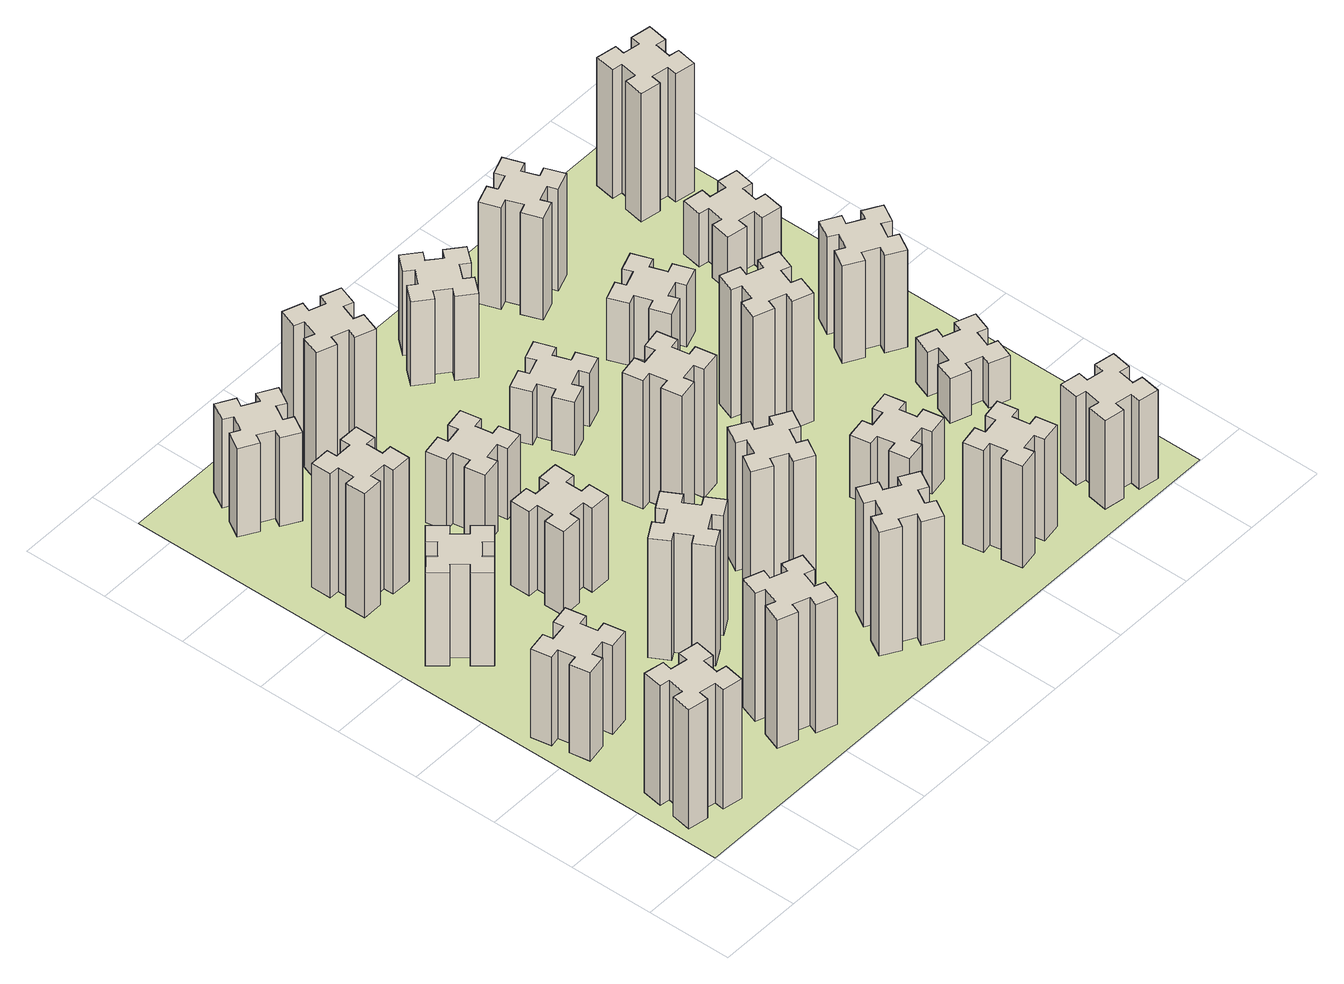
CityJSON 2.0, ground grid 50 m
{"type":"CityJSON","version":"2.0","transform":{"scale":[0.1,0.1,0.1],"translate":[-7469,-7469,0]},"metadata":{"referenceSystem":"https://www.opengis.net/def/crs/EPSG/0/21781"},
"CityObjects":{
"building1":{"type":"Building","attributes":{"class":"1000","function":"1000","usage":"1000","yearOfConstruction":2016,"roofType":"1000","measuredHeight":81,"storeysAboveGround":30,"storeysBelowGround":0},"geometry":[{"type":"Solid","lod":"1","boundaries":[[[[0,1,2,3,4,5,6,7,8,9,10,11,12,13,14,15,16,17,18,19]],[[17,16,20,21]],[[16,15,22,20]],[[15,14,23,22]],[[14,13,24,23]],[[13,12,25,24]],[[12,11,26,25]],[[11,10,27,26]],[[10,9,28,27]],[[9,8,29,28]],[[8,7,30,29]],[[7,6,31,30]],[[6,5,32,31]],[[5,4,33,32]],[[4,3,34,33]],[[3,2,35,34]],[[2,1,36,35]],[[1,0,37,36]],[[0,19,38,37]],[[19,18,39,38]],[[18,17,21,39]],[[24,25,26,27,28,29,30,31,32,33,34,35,36,37,38,39,21,20,22,23]]]]}]},
"building2":{"type":"Building","attributes":{"class":"1000","function":"1000","usage":"1000","yearOfConstruction":2016,"roofType":"1000","measuredHeight":60,"storeysAboveGround":30,"storeysBelowGround":0},"geometry":[{"type":"Solid","lod":"1","boundaries":[[[[40,41,42,43,44,45,46,47,48,49,50,51,52,53,54,55,56,57,58,59]],[[57,56,60,61]],[[56,55,62,60]],[[55,54,63,62]],[[54,53,64,63]],[[53,52,65,64]],[[52,51,66,65]],[[51,50,67,66]],[[50,49,68,67]],[[49,48,69,68]],[[48,47,70,69]],[[47,46,71,70]],[[46,45,72,71]],[[45,44,73,72]],[[44,43,74,73]],[[43,42,75,74]],[[42,41,76,75]],[[41,40,77,76]],[[40,59,78,77]],[[59,58,79,78]],[[58,57,61,79]],[[64,65,66,67,68,69,70,71,72,73,74,75,76,77,78,79,61,60,62,63]]]]}]},
"building3":{"type":"Building","attributes":{"class":"1000","function":"1000","usage":"1000","yearOfConstruction":2016,"roofType":"1000","measuredHeight":63,"storeysAboveGround":30,"storeysBelowGround":0},"geometry":[{"type":"Solid","lod":"1","boundaries":[[[[80,81,82,83,84,85,86,87,88,89,90,91,92,93,94,95,96,97,98,99]],[[97,96,100,101]],[[96,95,102,100]],[[95,94,103,102]],[[94,93,104,103]],[[93,92,105,104]],[[92,91,106,105]],[[91,90,107,106]],[[90,89,108,107]],[[89,88,109,108]],[[88,87,110,109]],[[87,86,111,110]],[[86,85,112,111]],[[85,84,113,112]],[[84,83,114,113]],[[83,82,115,114]],[[82,81,116,115]],[[81,80,117,116]],[[80,99,118,117]],[[99,98,119,118]],[[98,97,101,119]],[[104,105,106,107,108,109,110,111,112,113,114,115,116,117,118,119,101,100,102,103]]]]}]},
"building4":{"type":"Building","attributes":{"class":"1000","function":"1000","usage":"1000","yearOfConstruction":2016,"roofType":"1000","measuredHeight":87,"storeysAboveGround":30,"storeysBelowGround":0},"geometry":[{"type":"Solid","lod":"1","boundaries":[[[[120,121,122,123,124,125,126,127,128,129,130,131,132,133,134,135,136,137,138,139]],[[137,136,140,141]],[[136,135,142,140]],[[135,134,143,142]],[[134,133,144,143]],[[133,132,145,144]],[[132,131,146,145]],[[131,130,147,146]],[[130,129,148,147]],[[129,128,149,148]],[[128,127,150,149]],[[127,126,151,150]],[[126,125,152,151]],[[125,124,153,152]],[[124,123,154,153]],[[123,122,155,154]],[[122,121,156,155]],[[121,120,157,156]],[[120,139,158,157]],[[139,138,159,158]],[[138,137,141,159]],[[144,145,146,147,148,149,150,151,152,153,154,155,156,157,158,159,141,140,142,143]]]]}]},
"building5":{"type":"Building","attributes":{"class":"1000","function":"1000","usage":"1000","yearOfConstruction":2016,"roofType":"1000","measuredHeight":84,"storeysAboveGround":30,"storeysBelowGround":0},"geometry":[{"type":"Solid","lod":"1","boundaries":[[[[160,161,162,163,164,165,166,167,168,169,170,171,172,173,174,175,176,177,178,179]],[[177,176,180,181]],[[176,175,182,180]],[[175,174,183,182]],[[174,173,184,183]],[[173,172,185,184]],[[172,171,186,185]],[[171,170,187,186]],[[170,169,188,187]],[[169,168,189,188]],[[168,167,190,189]],[[167,166,191,190]],[[166,165,192,191]],[[165,164,193,192]],[[164,163,194,193]],[[163,162,195,194]],[[162,161,196,195]],[[161,160,197,196]],[[160,179,198,197]],[[179,178,199,198]],[[178,177,181,199]],[[184,185,186,187,188,189,190,191,192,193,194,195,196,197,198,199,181,180,182,183]]]]}]},
"building6":{"type":"Building","attributes":{"class":"1000","function":"1000","usage":"1000","yearOfConstruction":2016,"roofType":"1000","measuredHeight":81,"storeysAboveGround":30,"storeysBelowGround":0},"geometry":[{"type":"Solid","lod":"1","boundaries":[[[[200,201,202,203,204,205,206,207,208,209,210,211,212,213,214,215,216,217,218,219]],[[217,216,220,221]],[[216,215,222,220]],[[215,214,223,222]],[[214,213,224,223]],[[213,212,225,224]],[[212,211,226,225]],[[211,210,227,226]],[[210,209,228,227]],[[209,208,229,228]],[[208,207,230,229]],[[207,206,231,230]],[[206,205,232,231]],[[205,204,233,232]],[[204,203,234,233]],[[203,202,235,234]],[[202,201,236,235]],[[201,200,237,236]],[[200,219,238,237]],[[219,218,239,238]],[[218,217,221,239]],[[224,225,226,227,228,229,230,231,232,233,234,235,236,237,238,239,221,220,222,223]]]]}]},
"building7":{"type":"Building","attributes":{"class":"1000","function":"1000","usage":"1000","yearOfConstruction":2016,"roofType":"1000","measuredHeight":60,"storeysAboveGround":30,"storeysBelowGround":0},"geometry":[{"type":"Solid","lod":"1","boundaries":[[[[240,241,242,243,244,245,246,247,248,249,250,251,252,253,254,255,256,257,258,259]],[[257,256,260,261]],[[256,255,262,260]],[[255,254,263,262]],[[254,253,264,263]],[[253,252,265,264]],[[252,251,266,265]],[[251,250,267,266]],[[250,249,268,267]],[[249,248,269,268]],[[248,247,270,269]],[[247,246,271,270]],[[246,245,272,271]],[[245,244,273,272]],[[244,243,274,273]],[[243,242,275,274]],[[242,241,276,275]],[[241,240,277,276]],[[240,259,278,277]],[[259,258,279,278]],[[258,257,261,279]],[[264,265,266,267,268,269,270,271,272,273,274,275,276,277,278,279,261,260,262,263]]]]}]},
"building8":{"type":"Building","attributes":{"class":"1000","function":"1000","usage":"1000","yearOfConstruction":2016,"roofType":"1000","measuredHeight":57,"storeysAboveGround":30,"storeysBelowGround":0},"geometry":[{"type":"Solid","lod":"1","boundaries":[[[[280,281,282,283,284,285,286,287,288,289,290,291,292,293,294,295,296,297,298,299]],[[297,296,300,301]],[[296,295,302,300]],[[295,294,303,302]],[[294,293,304,303]],[[293,292,305,304]],[[292,291,306,305]],[[291,290,307,306]],[[290,289,308,307]],[[289,288,309,308]],[[288,287,310,309]],[[287,286,311,310]],[[286,285,312,311]],[[285,284,313,312]],[[284,283,314,313]],[[283,282,315,314]],[[282,281,316,315]],[[281,280,317,316]],[[280,299,318,317]],[[299,298,319,318]],[[298,297,301,319]],[[304,305,306,307,308,309,310,311,312,313,314,315,316,317,318,319,301,300,302,303]]]]}]},
"building9":{"type":"Building","attributes":{"class":"1000","function":"1000","usage":"1000","yearOfConstruction":2016,"roofType":"1000","measuredHeight":48,"storeysAboveGround":30,"storeysBelowGround":0},"geometry":[{"type":"Solid","lod":"1","boundaries":[[[[320,321,322,323,324,325,326,327,328,329,330,331,332,333,334,335,336,337,338,339]],[[337,336,340,341]],[[336,335,342,340]],[[335,334,343,342]],[[334,333,344,343]],[[333,332,345,344]],[[332,331,346,345]],[[331,330,347,346]],[[330,329,348,347]],[[329,328,349,348]],[[328,327,350,349]],[[327,326,351,350]],[[326,325,352,351]],[[325,324,353,352]],[[324,323,354,353]],[[323,322,355,354]],[[322,321,356,355]],[[321,320,357,356]],[[320,339,358,357]],[[339,338,359,358]],[[338,337,341,359]],[[344,345,346,347,348,349,350,351,352,353,354,355,356,357,358,359,341,340,342,343]]]]}]},
"building10":{"type":"Building","attributes":{"class":"1000","function":"1000","usage":"1000","yearOfConstruction":2016,"roofType":"1000","measuredHeight":84,"storeysAboveGround":30,"storeysBelowGround":0},"geometry":[{"type":"Solid","lod":"1","boundaries":[[[[360,361,362,363,364,365,366,367,368,369,370,371,372,373,374,375,376,377,378,379]],[[377,376,380,381]],[[376,375,382,380]],[[375,374,383,382]],[[374,373,384,383]],[[373,372,385,384]],[[372,371,386,385]],[[371,370,387,386]],[[370,369,388,387]],[[369,368,389,388]],[[368,367,390,389]],[[367,366,391,390]],[[366,365,392,391]],[[365,364,393,392]],[[364,363,394,393]],[[363,362,395,394]],[[362,361,396,395]],[[361,360,397,396]],[[360,379,398,397]],[[379,378,399,398]],[[378,377,381,399]],[[384,385,386,387,388,389,390,391,392,393,394,395,396,397,398,399,381,380,382,383]]]]}]},
"building11":{"type":"Building","attributes":{"class":"1000","function":"1000","usage":"1000","yearOfConstruction":2016,"roofType":"1000","measuredHeight":87,"storeysAboveGround":30,"storeysBelowGround":0},"geometry":[{"type":"Solid","lod":"1","boundaries":[[[[400,401,402,403,404,405,406,407,408,409,410,411,412,413,414,415,416,417,418,419]],[[417,416,420,421]],[[416,415,422,420]],[[415,414,423,422]],[[414,413,424,423]],[[413,412,425,424]],[[412,411,426,425]],[[411,410,427,426]],[[410,409,428,427]],[[409,408,429,428]],[[408,407,430,429]],[[407,406,431,430]],[[406,405,432,431]],[[405,404,433,432]],[[404,403,434,433]],[[403,402,435,434]],[[402,401,436,435]],[[401,400,437,436]],[[400,419,438,437]],[[419,418,439,438]],[[418,417,421,439]],[[424,425,426,427,428,429,430,431,432,433,434,435,436,437,438,439,421,420,422,423]]]]}]},
"building12":{"type":"Building","attributes":{"class":"1000","function":"1000","usage":"1000","yearOfConstruction":2016,"roofType":"1000","measuredHeight":87,"storeysAboveGround":30,"storeysBelowGround":0},"geometry":[{"type":"Solid","lod":"1","boundaries":[[[[440,441,442,443,444,445,446,447,448,449,450,451,452,453,454,455,456,457,458,459]],[[457,456,460,461]],[[456,455,462,460]],[[455,454,463,462]],[[454,453,464,463]],[[453,452,465,464]],[[452,451,466,465]],[[451,450,467,466]],[[450,449,468,467]],[[449,448,469,468]],[[448,447,470,469]],[[447,446,471,470]],[[446,445,472,471]],[[445,444,473,472]],[[444,443,474,473]],[[443,442,475,474]],[[442,441,476,475]],[[441,440,477,476]],[[440,459,478,477]],[[459,458,479,478]],[[458,457,461,479]],[[464,465,466,467,468,469,470,471,472,473,474,475,476,477,478,479,461,460,462,463]]]]}]},
"building13":{"type":"Building","attributes":{"class":"1000","function":"1000","usage":"1000","yearOfConstruction":2016,"roofType":"1000","measuredHeight":87,"storeysAboveGround":30,"storeysBelowGround":0},"geometry":[{"type":"Solid","lod":"1","boundaries":[[[[480,481,482,483,484,485,486,487,488,489,490,491,492,493,494,495,496,497,498,499]],[[497,496,500,501]],[[496,495,502,500]],[[495,494,503,502]],[[494,493,504,503]],[[493,492,505,504]],[[492,491,506,505]],[[491,490,507,506]],[[490,489,508,507]],[[489,488,509,508]],[[488,487,510,509]],[[487,486,511,510]],[[486,485,512,511]],[[485,484,513,512]],[[484,483,514,513]],[[483,482,515,514]],[[482,481,516,515]],[[481,480,517,516]],[[480,499,518,517]],[[499,498,519,518]],[[498,497,501,519]],[[504,505,506,507,508,509,510,511,512,513,514,515,516,517,518,519,501,500,502,503]]]]}]},
"building14":{"type":"Building","attributes":{"class":"1000","function":"1000","usage":"1000","yearOfConstruction":2016,"roofType":"1000","measuredHeight":36,"storeysAboveGround":30,"storeysBelowGround":0},"geometry":[{"type":"Solid","lod":"1","boundaries":[[[[520,521,522,523,524,525,526,527,528,529,530,531,532,533,534,535,536,537,538,539]],[[537,536,540,541]],[[536,535,542,540]],[[535,534,543,542]],[[534,533,544,543]],[[533,532,545,544]],[[532,531,546,545]],[[531,530,547,546]],[[530,529,548,547]],[[529,528,549,548]],[[528,527,550,549]],[[527,526,551,550]],[[526,525,552,551]],[[525,524,553,552]],[[524,523,554,553]],[[523,522,555,554]],[[522,521,556,555]],[[521,520,557,556]],[[520,539,558,557]],[[539,538,559,558]],[[538,537,541,559]],[[544,545,546,547,548,549,550,551,552,553,554,555,556,557,558,559,541,540,542,543]]]]}]},
"building15":{"type":"Building","attributes":{"class":"1000","function":"1000","usage":"1000","yearOfConstruction":2016,"roofType":"1000","measuredHeight":69,"storeysAboveGround":30,"storeysBelowGround":0},"geometry":[{"type":"Solid","lod":"1","boundaries":[[[[560,561,562,563,564,565,566,567,568,569,570,571,572,573,574,575,576,577,578,579]],[[577,576,580,581]],[[576,575,582,580]],[[575,574,583,582]],[[574,573,584,583]],[[573,572,585,584]],[[572,571,586,585]],[[571,570,587,586]],[[570,569,588,587]],[[569,568,589,588]],[[568,567,590,589]],[[567,566,591,590]],[[566,565,592,591]],[[565,564,593,592]],[[564,563,594,593]],[[563,562,595,594]],[[562,561,596,595]],[[561,560,597,596]],[[560,579,598,597]],[[579,578,599,598]],[[578,577,581,599]],[[584,585,586,587,588,589,590,591,592,593,594,595,596,597,598,599,581,580,582,583]]]]}]},
"building16":{"type":"Building","attributes":{"class":"1000","function":"1000","usage":"1000","yearOfConstruction":2016,"roofType":"1000","measuredHeight":57,"storeysAboveGround":30,"storeysBelowGround":0},"geometry":[{"type":"Solid","lod":"1","boundaries":[[[[600,601,602,603,604,605,606,607,608,609,610,611,612,613,614,615,616,617,618,619]],[[617,616,620,621]],[[616,615,622,620]],[[615,614,623,622]],[[614,613,624,623]],[[613,612,625,624]],[[612,611,626,625]],[[611,610,627,626]],[[610,609,628,627]],[[609,608,629,628]],[[608,607,630,629]],[[607,606,631,630]],[[606,605,632,631]],[[605,604,633,632]],[[604,603,634,633]],[[603,602,635,634]],[[602,601,636,635]],[[601,600,637,636]],[[600,619,638,637]],[[619,618,639,638]],[[618,617,621,639]],[[624,625,626,627,628,629,630,631,632,633,634,635,636,637,638,639,621,620,622,623]]]]}]},
"building17":{"type":"Building","attributes":{"class":"1000","function":"1000","usage":"1000","yearOfConstruction":2016,"roofType":"1000","measuredHeight":42,"storeysAboveGround":30,"storeysBelowGround":0},"geometry":[{"type":"Solid","lod":"1","boundaries":[[[[640,641,642,643,644,645,646,647,648,649,650,651,652,653,654,655,656,657,658,659]],[[657,656,660,661]],[[656,655,662,660]],[[655,654,663,662]],[[654,653,664,663]],[[653,652,665,664]],[[652,651,666,665]],[[651,650,667,666]],[[650,649,668,667]],[[649,648,669,668]],[[648,647,670,669]],[[647,646,671,670]],[[646,645,672,671]],[[645,644,673,672]],[[644,643,674,673]],[[643,642,675,674]],[[642,641,676,675]],[[641,640,677,676]],[[640,659,678,677]],[[659,658,679,678]],[[658,657,661,679]],[[664,665,666,667,668,669,670,671,672,673,674,675,676,677,678,679,661,660,662,663]]]]}]},
"building18":{"type":"Building","attributes":{"class":"1000","function":"1000","usage":"1000","yearOfConstruction":2016,"roofType":"1000","measuredHeight":87,"storeysAboveGround":30,"storeysBelowGround":0},"geometry":[{"type":"Solid","lod":"1","boundaries":[[[[680,681,682,683,684,685,686,687,688,689,690,691,692,693,694,695,696,697,698,699]],[[697,696,700,701]],[[696,695,702,700]],[[695,694,703,702]],[[694,693,704,703]],[[693,692,705,704]],[[692,691,706,705]],[[691,690,707,706]],[[690,689,708,707]],[[689,688,709,708]],[[688,687,710,709]],[[687,686,711,710]],[[686,685,712,711]],[[685,684,713,712]],[[684,683,714,713]],[[683,682,715,714]],[[682,681,716,715]],[[681,680,717,716]],[[680,699,718,717]],[[699,698,719,718]],[[698,697,701,719]],[[704,705,706,707,708,709,710,711,712,713,714,715,716,717,718,719,701,700,702,703]]]]}]},
"building19":{"type":"Building","attributes":{"class":"1000","function":"1000","usage":"1000","yearOfConstruction":2016,"roofType":"1000","measuredHeight":42,"storeysAboveGround":30,"storeysBelowGround":0},"geometry":[{"type":"Solid","lod":"1","boundaries":[[[[720,721,722,723,724,725,726,727,728,729,730,731,732,733,734,735,736,737,738,739]],[[737,736,740,741]],[[736,735,742,740]],[[735,734,743,742]],[[734,733,744,743]],[[733,732,745,744]],[[732,731,746,745]],[[731,730,747,746]],[[730,729,748,747]],[[729,728,749,748]],[[728,727,750,749]],[[727,726,751,750]],[[726,725,752,751]],[[725,724,753,752]],[[724,723,754,753]],[[723,722,755,754]],[[722,721,756,755]],[[721,720,757,756]],[[720,739,758,757]],[[739,738,759,758]],[[738,737,741,759]],[[744,745,746,747,748,749,750,751,752,753,754,755,756,757,758,759,741,740,742,743]]]]}]},
"building20":{"type":"Building","attributes":{"class":"1000","function":"1000","usage":"1000","yearOfConstruction":2016,"roofType":"1000","measuredHeight":60,"storeysAboveGround":30,"storeysBelowGround":0},"geometry":[{"type":"Solid","lod":"1","boundaries":[[[[760,761,762,763,764,765,766,767,768,769,770,771,772,773,774,775,776,777,778,779]],[[777,776,780,781]],[[776,775,782,780]],[[775,774,783,782]],[[774,773,784,783]],[[773,772,785,784]],[[772,771,786,785]],[[771,770,787,786]],[[770,769,788,787]],[[769,768,789,788]],[[768,767,790,789]],[[767,766,791,790]],[[766,765,792,791]],[[765,764,793,792]],[[764,763,794,793]],[[763,762,795,794]],[[762,761,796,795]],[[761,760,797,796]],[[760,779,798,797]],[[779,778,799,798]],[[778,777,781,799]],[[784,785,786,787,788,789,790,791,792,793,794,795,796,797,798,799,781,780,782,783]]]]}]},
"building21":{"type":"Building","attributes":{"class":"1000","function":"1000","usage":"1000","yearOfConstruction":2016,"roofType":"1000","measuredHeight":69,"storeysAboveGround":30,"storeysBelowGround":0},"geometry":[{"type":"Solid","lod":"1","boundaries":[[[[800,801,802,803,804,805,806,807,808,809,810,811,812,813,814,815,816,817,818,819]],[[817,816,820,821]],[[816,815,822,820]],[[815,814,823,822]],[[814,813,824,823]],[[813,812,825,824]],[[812,811,826,825]],[[811,810,827,826]],[[810,809,828,827]],[[809,808,829,828]],[[808,807,830,829]],[[807,806,831,830]],[[806,805,832,831]],[[805,804,833,832]],[[804,803,834,833]],[[803,802,835,834]],[[802,801,836,835]],[[801,800,837,836]],[[800,819,838,837]],[[819,818,839,838]],[[818,817,821,839]],[[824,825,826,827,828,829,830,831,832,833,834,835,836,837,838,839,821,820,822,823]]]]}]},
"building22":{"type":"Building","attributes":{"class":"1000","function":"1000","usage":"1000","yearOfConstruction":2016,"roofType":"1000","measuredHeight":30,"storeysAboveGround":30,"storeysBelowGround":0},"geometry":[{"type":"Solid","lod":"1","boundaries":[[[[840,841,842,843,844,845,846,847,848,849,850,851,852,853,854,855,856,857,858,859]],[[857,856,860,861]],[[856,855,862,860]],[[855,854,863,862]],[[854,853,864,863]],[[853,852,865,864]],[[852,851,866,865]],[[851,850,867,866]],[[850,849,868,867]],[[849,848,869,868]],[[848,847,870,869]],[[847,846,871,870]],[[846,845,872,871]],[[845,844,873,872]],[[844,843,874,873]],[[843,842,875,874]],[[842,841,876,875]],[[841,840,877,876]],[[840,859,878,877]],[[859,858,879,878]],[[858,857,861,879]],[[864,865,866,867,868,869,870,871,872,873,874,875,876,877,878,879,861,860,862,863]]]]}]},
"building23":{"type":"Building","attributes":{"class":"1000","function":"1000","usage":"1000","yearOfConstruction":2016,"roofType":"1000","measuredHeight":66,"storeysAboveGround":30,"storeysBelowGround":0},"geometry":[{"type":"Solid","lod":"1","boundaries":[[[[880,881,882,883,884,885,886,887,888,889,890,891,892,893,894,895,896,897,898,899]],[[897,896,900,901]],[[896,895,902,900]],[[895,894,903,902]],[[894,893,904,903]],[[893,892,905,904]],[[892,891,906,905]],[[891,890,907,906]],[[890,889,908,907]],[[889,888,909,908]],[[888,887,910,909]],[[887,886,911,910]],[[886,885,912,911]],[[885,884,913,912]],[[884,883,914,913]],[[883,882,915,914]],[[882,881,916,915]],[[881,880,917,916]],[[880,899,918,917]],[[899,898,919,918]],[[898,897,901,919]],[[904,905,906,907,908,909,910,911,912,913,914,915,916,917,918,919,901,900,902,903]]]]}]},
"building24":{"type":"Building","attributes":{"class":"1000","function":"1000","usage":"1000","yearOfConstruction":2016,"roofType":"1000","measuredHeight":36,"storeysAboveGround":30,"storeysBelowGround":0},"geometry":[{"type":"Solid","lod":"1","boundaries":[[[[920,921,922,923,924,925,926,927,928,929,930,931,932,933,934,935,936,937,938,939]],[[937,936,940,941]],[[936,935,942,940]],[[935,934,943,942]],[[934,933,944,943]],[[933,932,945,944]],[[932,931,946,945]],[[931,930,947,946]],[[930,929,948,947]],[[929,928,949,948]],[[928,927,950,949]],[[927,926,951,950]],[[926,925,952,951]],[[925,924,953,952]],[[924,923,954,953]],[[923,922,955,954]],[[922,921,956,955]],[[921,920,957,956]],[[920,939,958,957]],[[939,938,959,958]],[[938,937,941,959]],[[944,945,946,947,948,949,950,951,952,953,954,955,956,957,958,959,941,940,942,943]]]]}]},
"building25":{"type":"Building","attributes":{"class":"1000","function":"1000","usage":"1000","yearOfConstruction":2016,"roofType":"1000","measuredHeight":87,"storeysAboveGround":30,"storeysBelowGround":0},"geometry":[{"type":"Solid","lod":"1","boundaries":[[[[960,961,962,963,964,965,966,967,968,969,970,971,972,973,974,975,976,977,978,979]],[[977,976,980,981]],[[976,975,982,980]],[[975,974,983,982]],[[974,973,984,983]],[[973,972,985,984]],[[972,971,986,985]],[[971,970,987,986]],[[970,969,988,987]],[[969,968,989,988]],[[968,967,990,989]],[[967,966,991,990]],[[966,965,992,991]],[[965,964,993,992]],[[964,963,994,993]],[[963,962,995,994]],[[962,961,996,995]],[[961,960,997,996]],[[960,979,998,997]],[[979,978,999,998]],[[978,977,981,999]],[[984,985,986,987,988,989,990,991,992,993,994,995,996,997,998,999,981,980,982,983]]]]}]},
"landuse1":{"type":"LandUse","attributes":{"name":"plot1","function":"1010"},"geometry":[{"type":"MultiSurface","lod":"1","boundaries":[[[1000,1001,1002,1003]]]}]}
},
"vertices":[
[176,444,0],[158,345,0],[99,356,0],[78,237,0],[197,217,0],[207,276,0],[305,258,0],[295,199,0],[413,178,0],[434,297,0],[375,307,0],[392,405,0],[451,395,0],[472,513,0],[354,534,0],[344,475,0],[245,492,0],[256,551,0],[137,572,0],[117,454,0],[245,492,810],[256,551,810],[344,475,810],[354,534,810],[472,513,810],[451,395,810],[392,405,810],[375,307,810],[434,297,810],[413,178,810],[295,199,810],[305,258,810],[207,276,810],[197,217,810],[78,237,810],[99,356,810],[158,345,810],[176,444,810],[117,454,810],[137,572,810],
[158,1145,0],[176,1047,0],[117,1037,0],[137,918,0],[256,939,0],[245,998,0],[344,1016,0],[354,957,0],[472,977,0],[451,1096,0],[392,1085,0],[375,1184,0],[434,1194,0],[413,1312,0],[295,1291,0],[305,1232,0],[207,1215,0],[197,1274,0],[78,1253,0],[99,1135,0],[207,1215,600],[197,1274,600],[305,1232,600],[295,1291,600],[413,1312,600],[434,1194,600],[375,1184,600],[392,1085,600],[451,1096,600],[472,977,600],[354,957,600],[344,1016,600],[245,998,600],[256,939,600],[137,918,600],[117,1037,600],[176,1047,600],[158,1145,600],[99,1135,600],[78,1253,600],
[259,1923,0],[323,1846,0],[277,1808,0],[354,1716,0],[446,1793,0],[408,1839,0],[484,1903,0],[523,1857,0],[615,1934,0],[538,2026,0],[492,1988,0],[427,2064,0],[473,2103,0],[396,2195,0],[304,2118,0],[343,2072,0],[266,2007,0],[228,2053,0],[136,1976,0],[213,1884,0],[266,2007,630],[228,2053,630],[343,2072,630],[304,2118,630],[396,2195,630],[473,2103,630],[427,2064,630],[492,1988,630],[538,2026,630],[615,1934,630],[523,1857,630],[484,1903,630],[408,1839,630],[446,1793,630],[354,1716,630],[277,1808,630],[323,1846,630],[259,1923,630],[213,1884,630],[136,1976,630],
[1100,462,0],[1006,496,0],[1027,552,0],[914,593,0],[873,480,0],[929,460,0],[895,366,0],[839,387,0],[797,274,0],[910,233,0],[931,289,0],[1025,255,0],[1004,199,0],[1117,157,0],[1158,270,0],[1102,291,0],[1136,385,0],[1192,364,0],[1233,477,0],[1120,518,0],[1136,385,870],[1192,364,870],[1102,291,870],[1158,270,870],[1117,157,870],[1004,199,870],[1025,255,870],[931,289,870],[910,233,870],[797,274,870],[839,387,870],[895,366,870],[929,460,870],[873,480,870],[914,593,870],[1027,552,870],[1006,496,870],[1100,462,870],[1120,518,870],[1233,477,870],
[265,2645,0],[265,2545,0],[205,2545,0],[205,2425,0],[325,2425,0],[325,2485,0],[425,2485,0],[425,2425,0],[545,2425,0],[545,2545,0],[485,2545,0],[485,2645,0],[545,2645,0],[545,2765,0],[425,2765,0],[425,2705,0],[325,2705,0],[325,2765,0],[205,2765,0],[205,2645,0],[325,2705,840],[325,2765,840],[425,2705,840],[425,2765,840],[545,2765,840],[545,2645,840],[485,2645,840],[485,2545,840],[545,2545,840],[545,2425,840],[425,2425,840],[425,2485,840],[325,2485,840],[325,2425,840],[205,2425,840],[205,2545,840],[265,2545,840],[265,2645,840],[205,2645,840],[205,2765,840],
[1104,1236,0],[1017,1186,0],[987,1238,0],[883,1178,0],[943,1074,0],[995,1104,0],[1045,1017,0],[993,987,0],[1053,883,0],[1157,943,0],[1127,995,0],[1214,1045,0],[1244,993,0],[1348,1053,0],[1288,1157,0],[1236,1127,0],[1186,1214,0],[1238,1244,0],[1178,1348,0],[1074,1288,0],[1186,1214,810],[1238,1244,810],[1236,1127,810],[1288,1157,810],[1348,1053,810],[1244,993,810],[1214,1045,810],[1127,995,810],[1157,943,810],[1053,883,810],[993,987,810],[1045,1017,810],[995,1104,810],[943,1074,810],[883,1178,810],[987,1238,810],[1017,1186,810],[1104,1236,810],[1074,1288,810],[1178,1348,810],
[405,3434,0],[355,3347,0],[303,3377,0],[243,3273,0],[347,3213,0],[377,3265,0],[464,3215,0],[434,3163,0],[538,3103,0],[598,3207,0],[546,3237,0],[596,3324,0],[648,3294,0],[708,3398,0],[604,3458,0],[574,3406,0],[487,3456,0],[517,3508,0],[413,3568,0],[353,3464,0],[487,3456,600],[517,3508,600],[574,3406,600],[604,3458,600],[708,3398,600],[648,3294,600],[596,3324,600],[546,3237,600],[598,3207,600],[538,3103,600],[434,3163,600],[464,3215,600],[377,3265,600],[347,3213,600],[243,3273,600],[303,3377,600],[355,3347,600],[405,3434,600],[353,3464,600],[413,3568,600],
[1125,1805,0],[1125,1905,0],[1185,1905,0],[1185,2025,0],[1065,2025,0],[1065,1965,0],[965,1965,0],[965,2025,0],[845,2025,0],[845,1905,0],[905,1905,0],[905,1805,0],[845,1805,0],[845,1685,0],[965,1685,0],[965,1745,0],[1065,1745,0],[1065,1685,0],[1185,1685,0],[1185,1805,0],[1065,1745,570],[1065,1685,570],[965,1745,570],[965,1685,570],[845,1685,570],[845,1805,570],[905,1805,570],[905,1905,570],[845,1905,570],[845,2025,570],[965,2025,570],[965,1965,570],[1065,1965,570],[1065,2025,570],[1185,2025,570],[1185,1905,570],[1125,1905,570],[1125,1805,570],[1185,1805,570],[1185,1685,570],
[1085,2378,0],[1184,2396,0],[1194,2337,0],[1312,2357,0],[1291,2476,0],[1232,2465,0],[1215,2564,0],[1274,2574,0],[1253,2692,0],[1135,2671,0],[1145,2612,0],[1047,2595,0],[1037,2654,0],[918,2633,0],[939,2515,0],[998,2525,0],[1016,2427,0],[957,2417,0],[977,2298,0],[1096,2319,0],[1016,2427,480],[957,2417,480],[998,2525,480],[939,2515,480],[918,2633,480],[1037,2654,480],[1047,2595,480],[1145,2612,480],[1135,2671,480],[1253,2692,480],[1274,2574,480],[1215,2564,480],[1232,2465,480],[1291,2476,480],[1312,2357,480],[1194,2337,480],[1184,2396,480],[1085,2378,480],[1096,2319,480],[977,2298,480],
[1954,446,0],[1867,496,0],[1897,548,0],[1793,608,0],[1733,504,0],[1785,474,0],[1735,387,0],[1683,417,0],[1623,313,0],[1727,253,0],[1757,305,0],[1844,255,0],[1814,203,0],[1918,143,0],[1978,247,0],[1926,277,0],[1976,364,0],[2028,334,0],[2088,438,0],[1984,498,0],[1976,364,840],[2028,334,840],[1926,277,840],[1978,247,840],[1918,143,840],[1814,203,840],[1844,255,840],[1757,305,840],[1727,253,840],[1623,313,840],[1683,417,840],[1735,387,840],[1785,474,840],[1733,504,840],[1793,608,840],[1897,548,840],[1867,496,840],[1954,446,840],[1984,498,840],[2088,438,840],
[931,3249,0],[1025,3215,0],[1004,3159,0],[1117,3117,0],[1158,3230,0],[1102,3251,0],[1136,3345,0],[1192,3324,0],[1233,3437,0],[1120,3478,0],[1100,3422,0],[1006,3456,0],[1027,3512,0],[914,3553,0],[873,3440,0],[929,3420,0],[895,3326,0],[839,3347,0],[797,3234,0],[910,3193,0],[895,3326,870],[839,3347,870],[929,3420,870],[873,3440,870],[914,3553,870],[1027,3512,870],[1006,3456,870],[1100,3422,870],[1120,3478,870],[1233,3437,870],[1192,3324,870],[1136,3345,870],[1102,3251,870],[1158,3230,870],[1117,3117,870],[1004,3159,870],[1025,3215,870],[931,3249,870],[910,3193,870],[797,3234,870],
[1826,1017,0],[1876,1104,0],[1928,1074,0],[1988,1178,0],[1884,1238,0],[1854,1186,0],[1767,1236,0],[1797,1288,0],[1693,1348,0],[1633,1244,0],[1685,1214,0],[1635,1127,0],[1583,1157,0],[1523,1053,0],[1627,993,0],[1657,1045,0],[1744,995,0],[1714,943,0],[1818,883,0],[1878,987,0],[1744,995,870],[1714,943,870],[1657,1045,870],[1627,993,870],[1523,1053,870],[1583,1157,870],[1635,1127,870],[1685,1214,870],[1633,1244,870],[1693,1348,870],[1797,1288,870],[1767,1236,870],[1854,1186,870],[1884,1238,870],[1988,1178,870],[1928,1074,870],[1876,1104,870],[1826,1017,870],[1878,987,870],[1818,883,870],
[1738,1885,0],[1756,1787,0],[1697,1777,0],[1717,1658,0],[1836,1679,0],[1825,1738,0],[1924,1756,0],[1934,1697,0],[2052,1717,0],[2031,1836,0],[1972,1825,0],[1955,1924,0],[2014,1934,0],[1993,2052,0],[1875,2031,0],[1885,1972,0],[1787,1955,0],[1777,2014,0],[1658,1993,0],[1679,1875,0],[1787,1955,870],[1777,2014,870],[1885,1972,870],[1875,2031,870],[1993,2052,870],[2014,1934,870],[1955,1924,870],[1972,1825,870],[2031,1836,870],[2052,1717,870],[1934,1697,870],[1924,1756,870],[1825,1738,870],[1836,1679,870],[1717,1658,870],[1697,1777,870],[1756,1787,870],[1738,1885,870],[1679,1875,870],[1658,1993,870],
[1735,2605,0],[1769,2511,0],[1713,2490,0],[1754,2377,0],[1867,2419,0],[1846,2475,0],[1940,2509,0],[1960,2453,0],[2073,2494,0],[2032,2607,0],[1976,2586,0],[1942,2680,0],[1998,2700,0],[1957,2813,0],[1844,2772,0],[1865,2716,0],[1771,2682,0],[1750,2738,0],[1637,2697,0],[1679,2584,0],[1771,2682,360],[1750,2738,360],[1865,2716,360],[1844,2772,360],[1957,2813,360],[1998,2700,360],[1942,2680,360],[1976,2586,360],[2032,2607,360],[2073,2494,360],[1960,2453,360],[1940,2509,360],[1846,2475,360],[1867,2419,360],[1754,2377,360],[1713,2490,360],[1769,2511,360],[1735,2605,360],[1679,2584,360],[1637,2697,360],
[2812,345,0],[2795,444,0],[2854,454,0],[2833,572,0],[2715,551,0],[2725,492,0],[2627,475,0],[2617,534,0],[2498,513,0],[2519,395,0],[2578,405,0],[2596,307,0],[2537,297,0],[2557,178,0],[2676,199,0],[2665,258,0],[2764,276,0],[2774,217,0],[2892,237,0],[2871,356,0],[2764,276,690],[2774,217,690],[2665,258,690],[2676,199,690],[2557,178,690],[2537,297,690],[2596,307,690],[2578,405,690],[2519,395,690],[2498,513,690],[2617,534,690],[2627,475,690],[2725,492,690],[2715,551,690],[2833,572,690],[2854,454,690],[2795,444,690],[2812,345,690],[2871,356,690],[2892,237,690],
[1746,3283,0],[1823,3219,0],[1784,3173,0],[1876,3096,0],[1953,3188,0],[1907,3226,0],[1972,3303,0],[2018,3264,0],[2095,3356,0],[2003,3433,0],[1964,3387,0],[1888,3452,0],[1926,3498,0],[1834,3575,0],[1757,3483,0],[1803,3444,0],[1739,3368,0],[1693,3406,0],[1616,3314,0],[1708,3237,0],[1739,3368,570],[1693,3406,570],[1803,3444,570],[1757,3483,570],[1834,3575,570],[1926,3498,570],[1888,3452,570],[1964,3387,570],[2003,3433,570],[2095,3356,570],[2018,3264,570],[1972,3303,570],[1907,3226,570],[1953,3188,570],[1876,3096,570],[1784,3173,570],[1823,3219,570],[1746,3283,570],[1708,3237,570],[1616,3314,570],
[2478,1045,0],[2496,947,0],[2437,937,0],[2457,818,0],[2576,839,0],[2565,898,0],[2664,916,0],[2674,857,0],[2792,877,0],[2771,996,0],[2712,985,0],[2695,1084,0],[2754,1094,0],[2733,1212,0],[2615,1191,0],[2625,1132,0],[2527,1115,0],[2517,1174,0],[2398,1153,0],[2419,1035,0],[2527,1115,420],[2517,1174,420],[2625,1132,420],[2615,1191,420],[2733,1212,420],[2754,1094,420],[2695,1084,420],[2712,985,420],[2771,996,420],[2792,877,420],[2674,857,420],[2664,916,420],[2565,898,420],[2576,839,420],[2457,818,420],[2437,937,420],[2496,947,420],[2478,1045,420],[2419,1035,420],[2398,1153,420],
[2511,1769,0],[2605,1735,0],[2584,1679,0],[2697,1637,0],[2738,1750,0],[2682,1771,0],[2716,1865,0],[2772,1844,0],[2813,1957,0],[2700,1998,0],[2680,1942,0],[2586,1976,0],[2607,2032,0],[2494,2073,0],[2453,1960,0],[2509,1940,0],[2475,1846,0],[2419,1867,0],[2377,1754,0],[2490,1713,0],[2475,1846,870],[2419,1867,870],[2509,1940,870],[2453,1960,870],[2494,2073,870],[2607,2032,870],[2586,1976,870],[2680,1942,870],[2700,1998,870],[2813,1957,870],[2772,1844,870],[2716,1865,870],[2682,1771,870],[2738,1750,870],[2697,1637,870],[2584,1679,870],[2605,1735,870],[2511,1769,870],[2490,1713,870],[2377,1754,870],
[2475,2605,0],[2509,2511,0],[2453,2490,0],[2494,2377,0],[2607,2419,0],[2586,2475,0],[2680,2509,0],[2700,2453,0],[2813,2494,0],[2772,2607,0],[2716,2586,0],[2682,2680,0],[2738,2700,0],[2697,2813,0],[2584,2772,0],[2605,2716,0],[2511,2682,0],[2490,2738,0],[2377,2697,0],[2419,2584,0],[2511,2682,420],[2490,2738,420],[2605,2716,420],[2584,2772,420],[2697,2813,420],[2738,2700,420],[2682,2680,420],[2716,2586,420],[2772,2607,420],[2813,2494,420],[2700,2453,420],[2680,2509,420],[2586,2475,420],[2607,2419,420],[2494,2377,420],[2453,2490,420],[2509,2511,420],[2475,2605,420],[2419,2584,420],[2377,2697,420],
[3435,207,0],[3452,305,0],[3511,295,0],[3532,413,0],[3414,434,0],[3404,375,0],[3305,392,0],[3316,451,0],[3197,472,0],[3177,354,0],[3236,344,0],[3218,245,0],[3159,256,0],[3138,137,0],[3257,117,0],[3267,176,0],[3365,158,0],[3355,99,0],[3473,78,0],[3494,197,0],[3365,158,600],[3355,99,600],[3267,176,600],[3257,117,600],[3138,137,600],[3159,256,600],[3218,245,600],[3236,344,600],[3177,354,600],[3197,472,600],[3316,451,600],[3305,392,600],[3404,375,600],[3414,434,600],[3532,413,600],[3511,295,600],[3452,305,600],[3435,207,600],[3494,197,600],[3473,78,600],
[2375,3345,0],[2409,3251,0],[2353,3230,0],[2394,3117,0],[2507,3159,0],[2486,3215,0],[2580,3249,0],[2600,3193,0],[2713,3234,0],[2672,3347,0],[2616,3326,0],[2582,3420,0],[2638,3440,0],[2597,3553,0],[2484,3512,0],[2505,3456,0],[2411,3422,0],[2390,3478,0],[2277,3437,0],[2319,3324,0],[2411,3422,690],[2390,3478,690],[2505,3456,690],[2484,3512,690],[2597,3553,690],[2638,3440,690],[2582,3420,690],[2616,3326,690],[2672,3347,690],[2713,3234,690],[2600,3193,690],[2580,3249,690],[2486,3215,690],[2507,3159,690],[2394,3117,690],[2353,3230,690],[2409,3251,690],[2375,3345,690],[2319,3324,690],[2277,3437,690],
[3422,1131,0],[3456,1225,0],[3512,1204,0],[3553,1317,0],[3440,1358,0],[3420,1302,0],[3326,1336,0],[3347,1392,0],[3234,1433,0],[3193,1320,0],[3249,1300,0],[3215,1206,0],[3159,1227,0],[3117,1114,0],[3230,1073,0],[3251,1129,0],[3345,1095,0],[3324,1039,0],[3437,997,0],[3478,1110,0],[3345,1095,300],[3324,1039,300],[3251,1129,300],[3230,1073,300],[3117,1114,300],[3159,1227,300],[3215,1206,300],[3249,1300,300],[3193,1320,300],[3234,1433,300],[3347,1392,300],[3326,1336,300],[3420,1302,300],[3440,1358,300],[3553,1317,300],[3512,1204,300],[3456,1225,300],[3422,1131,300],[3478,1110,300],[3437,997,300],
[3406,1757,0],[3456,1844,0],[3508,1814,0],[3568,1918,0],[3464,1978,0],[3434,1926,0],[3347,1976,0],[3377,2028,0],[3273,2088,0],[3213,1984,0],[3265,1954,0],[3215,1867,0],[3163,1897,0],[3103,1793,0],[3207,1733,0],[3237,1785,0],[3324,1735,0],[3294,1683,0],[3398,1623,0],[3458,1727,0],[3324,1735,660],[3294,1683,660],[3237,1785,660],[3207,1733,660],[3103,1793,660],[3163,1897,660],[3215,1867,660],[3265,1954,660],[3213,1984,660],[3273,2088,660],[3377,2028,660],[3347,1976,660],[3434,1926,660],[3464,1978,660],[3568,1918,660],[3508,1814,660],[3456,1844,660],[3406,1757,660],[3458,1727,660],[3398,1623,660],
[3267,2596,0],[3365,2578,0],[3355,2519,0],[3473,2498,0],[3494,2617,0],[3435,2627,0],[3452,2725,0],[3511,2715,0],[3532,2833,0],[3414,2854,0],[3404,2795,0],[3305,2812,0],[3316,2871,0],[3197,2892,0],[3177,2774,0],[3236,2764,0],[3218,2665,0],[3159,2676,0],[3138,2557,0],[3257,2537,0],[3218,2665,360],[3159,2676,360],[3236,2764,360],[3177,2774,360],[3197,2892,360],[3316,2871,360],[3305,2812,360],[3404,2795,360],[3414,2854,360],[3532,2833,360],[3511,2715,360],[3452,2725,360],[3435,2627,360],[3494,2617,360],[3473,2498,360],[3355,2519,360],[3365,2578,360],[3267,2596,360],[3257,2537,360],[3138,2557,360],
[3535,3267,0],[3552,3365,0],[3611,3355,0],[3632,3473,0],[3514,3494,0],[3504,3435,0],[3405,3452,0],[3416,3511,0],[3297,3532,0],[3277,3414,0],[3336,3404,0],[3318,3305,0],[3259,3316,0],[3238,3197,0],[3357,3177,0],[3367,3236,0],[3465,3218,0],[3455,3159,0],[3573,3138,0],[3594,3257,0],[3465,3218,870],[3455,3159,870],[3367,3236,870],[3357,3177,870],[3238,3197,870],[3259,3316,870],[3318,3305,870],[3336,3404,870],[3277,3414,870],[3297,3532,870],[3416,3511,870],[3405,3452,870],[3504,3435,870],[3514,3494,870],[3632,3473,870],[3611,3355,870],[3552,3365,870],[3535,3267,870],[3594,3257,870],[3573,3138,870],
[5,3705,0],[3705,3705,0],[3705,5,0],[5,5,0]
]}
